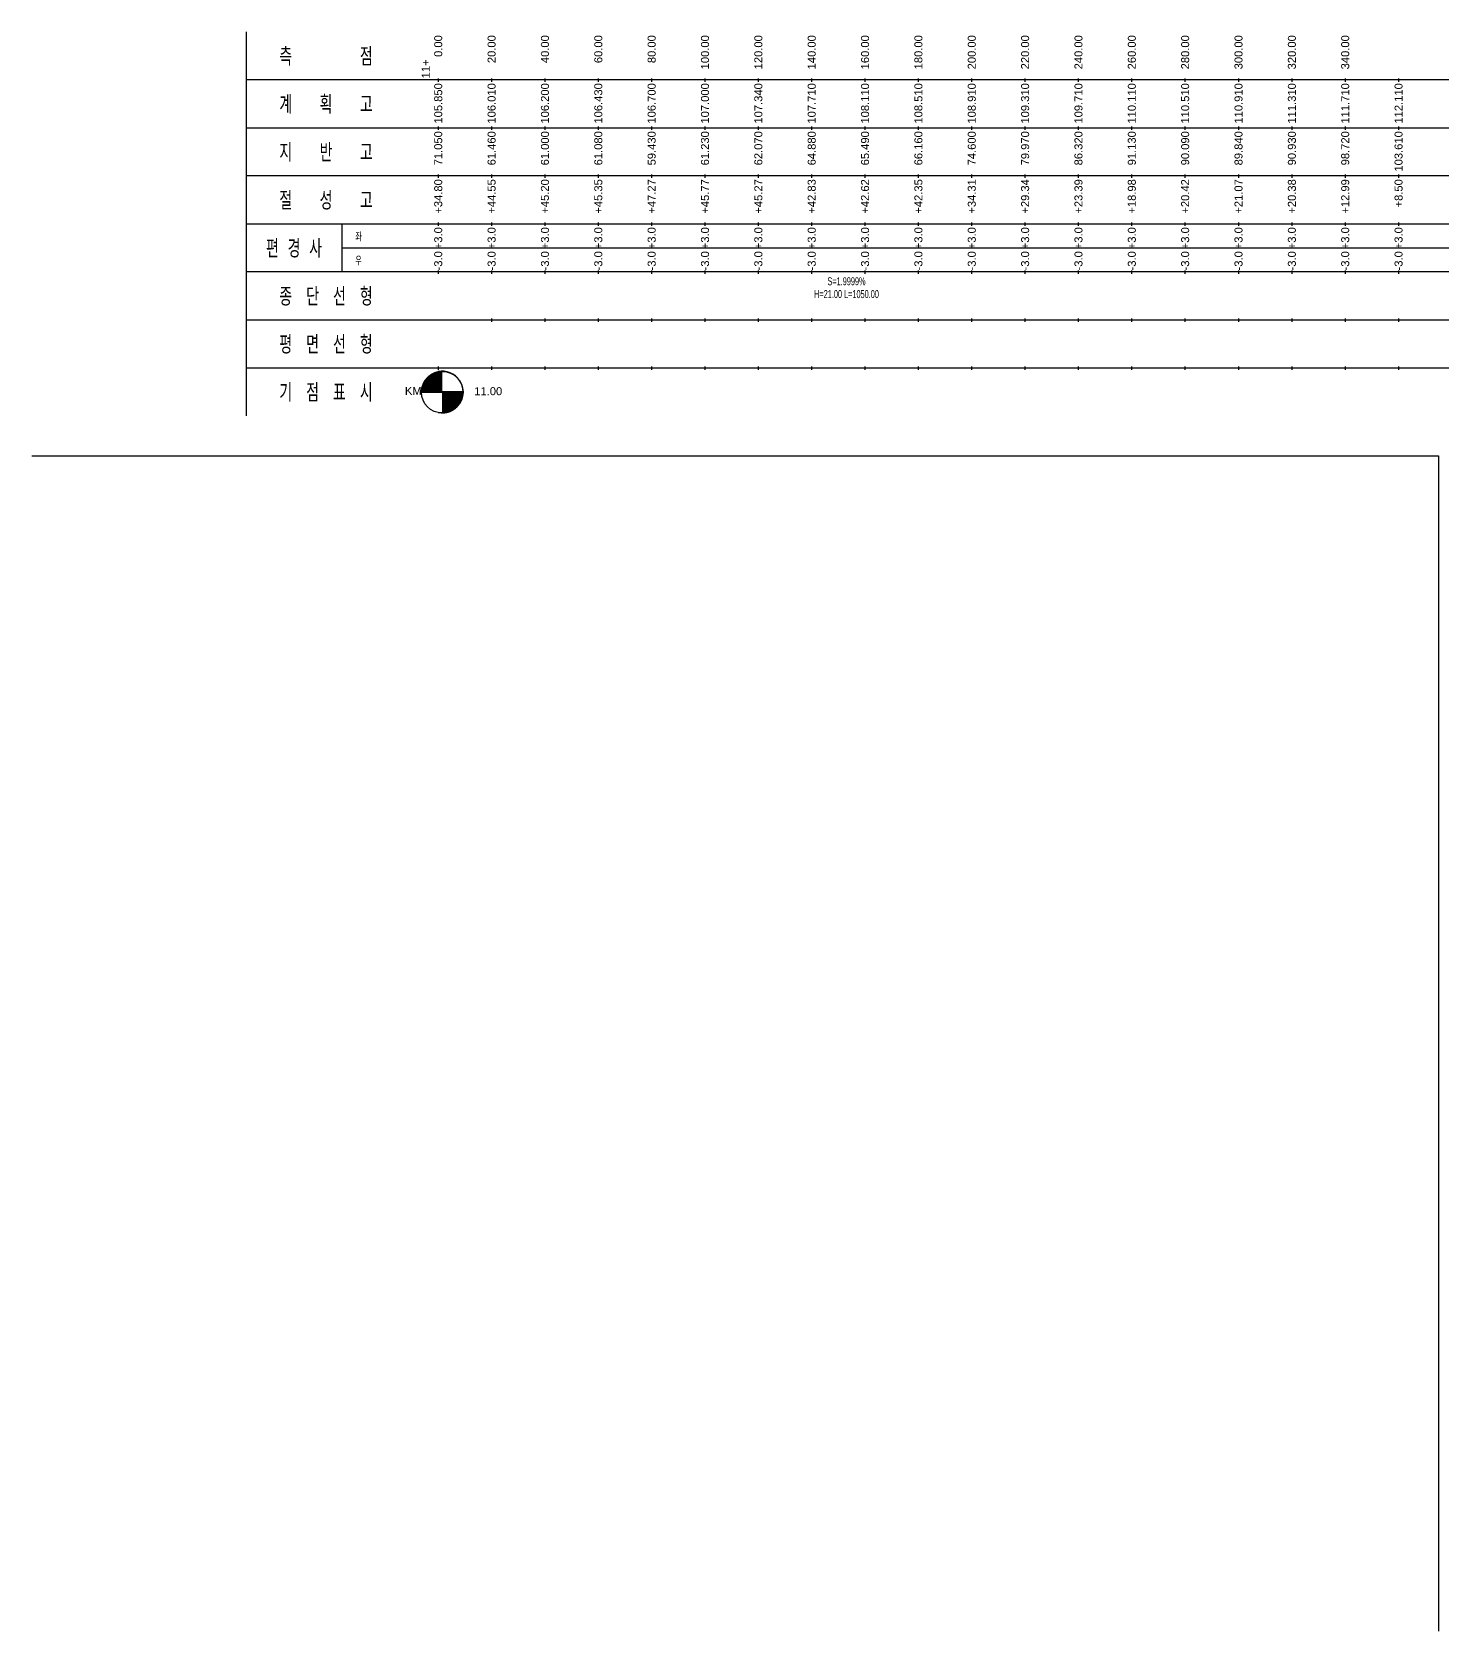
# Model space of a CAD drawing. Header units: millimetres. Extents: x -1499 to 6658, y -12483 to -6008.
# Drawn here: x 84 to 613, y -8208 to -7608 of the extents above; entities that cross this region are included whole.
import ezdxf
from ezdxf.enums import TextEntityAlignment as Align

# ---------------------------------------------------------------- set-up
doc = ezdxf.new("R2010")
doc.units = ezdxf.units.MM
for name, color, linetype in [('표내용문자', 3, 'Continuous'), ('표보조선', 1, 'Continuous'), ('표제목문자', 6, 'Continuous'), ('표주요선', 1, 'Continuous')]:
    doc.layers.add(name, color=color, linetype=linetype)
doc.styles.get("Standard").update_dxf_attribs({"font": 'arial.ttf'})

msp = doc.modelspace()

# ---------------------------------------------------------------- linework, layer by layer
msp.add_lwpolyline([(83.93, -7767.06), (611.16, -7767.06), (611.16, -8207.69)])
at = {"layer": '표내용문자', "color": 253}
for p, q in [((237.72, -7741.13), (230.18, -7741.13)), ((230.19, -7741.07), (237.72, -7741.07)), ((237.72, -7741.01), (230.21, -7741.01)), ((230.23, -7740.95), (237.72, -7740.95)), ((237.72, -7740.88), (230.25, -7740.88)), ((230.27, -7740.82), (237.72, -7740.82)), ((237.72, -7740.76), (230.29, -7740.76)), ((230.31, -7740.7), (237.72, -7740.7)), ((237.72, -7740.63), (230.33, -7740.63)), ((230.35, -7740.57), (237.72, -7740.57)), ((237.72, -7740.51), (230.37, -7740.51)), ((230.39, -7740.45), (237.72, -7740.45)), ((237.72, -7740.38), (230.42, -7740.38)), ((230.44, -7740.32), (237.72, -7740.32)), ((237.72, -7740.26), (230.47, -7740.26)), ((230.49, -7740.2), (237.72, -7740.2)), ((237.72, -7740.13), (230.52, -7740.13)), ((230.54, -7740.07), (237.72, -7740.07)), ((237.72, -7740.01), (230.57, -7740.01)), ((230.6, -7739.95), (237.72, -7739.95)), ((237.72, -7739.88), (230.63, -7739.88)), ((230.66, -7739.82), (237.72, -7739.82)), ((237.72, -7739.76), (230.69, -7739.76)), ((230.72, -7739.7), (237.72, -7739.7)), ((237.72, -7739.63), (230.75, -7739.63)), ((230.78, -7739.57), (237.72, -7739.57)), ((237.72, -7739.51), (230.81, -7739.51)), ((230.84, -7739.45), (237.72, -7739.45)), ((237.72, -7739.38), (230.88, -7739.38)), ((230.91, -7739.32), (237.72, -7739.32)), ((237.72, -7739.26), (230.95, -7739.26)), ((230.98, -7739.2), (237.72, -7739.2)), ((237.72, -7739.13), (231.02, -7739.13)), ((231.06, -7739.07), (237.72, -7739.07)), ((237.72, -7739.01), (231.1, -7739.01)), ((231.14, -7738.95), (237.72, -7738.95)), ((237.72, -7738.88), (231.18, -7738.88)), ((231.22, -7738.82), (237.72, -7738.82)), ((237.72, -7738.76), (231.26, -7738.76)), ((231.3, -7738.7), (237.72, -7738.7)), ((237.72, -7738.63), (231.35, -7738.63)), ((231.39, -7738.57), (237.72, -7738.57)), ((237.72, -7738.51), (231.44, -7738.51)), ((231.48, -7738.45), (237.72, -7738.45)), ((237.72, -7738.38), (231.53, -7738.38)), ((231.58, -7738.32), (237.72, -7738.32)), ((237.72, -7738.26), (231.63, -7738.26)), ((231.68, -7738.2), (237.72, -7738.2)), ((237.72, -7738.13), (231.73, -7738.13)), ((231.78, -7738.07), (237.72, -7738.07)), ((237.72, -7738.01), (231.84, -7738.01)), ((231.89, -7737.95), (237.72, -7737.95)), ((237.72, -7737.88), (231.95, -7737.88)), ((232.01, -7737.82), (237.72, -7737.82)), ((237.72, -7737.76), (232.06, -7737.76)), ((232.12, -7737.7), (237.72, -7737.7)), ((237.72, -7737.63), (232.19, -7737.63)), ((232.25, -7737.57), (237.72, -7737.57)), ((237.72, -7737.51), (232.31, -7737.51)), ((232.38, -7737.45), (237.72, -7737.45)), ((237.72, -7737.38), (232.45, -7737.38)), ((232.52, -7737.32), (237.72, -7737.32)), ((237.72, -7737.26), (232.59, -7737.26)), ((232.66, -7737.2), (237.72, -7737.2)), ((237.72, -7737.13), (232.73, -7737.13)), ((232.81, -7737.07), (237.72, -7737.07)), ((237.72, -7737.01), (232.89, -7737.01)), ((232.97, -7736.95), (237.72, -7736.95)), ((237.72, -7736.88), (233.05, -7736.88)), ((233.14, -7736.82), (237.72, -7736.82)), ((237.72, -7736.76), (233.22, -7736.76)), ((233.31, -7736.7), (237.72, -7736.7)), ((237.72, -7736.63), (233.41, -7736.63)), ((233.5, -7736.57), (237.72, -7736.57)), ((237.72, -7736.51), (233.6, -7736.51)), ((233.7, -7736.45), (237.72, -7736.45)), ((237.72, -7736.38), (233.81, -7736.38)), ((233.92, -7736.32), (237.72, -7736.32)), ((237.72, -7736.26), (234.03, -7736.26)), ((234.15, -7736.2), (237.72, -7736.2)), ((237.72, -7736.13), (234.28, -7736.13)), ((234.41, -7736.07), (237.72, -7736.07)), ((237.72, -7736.01), (234.54, -7736.01)), ((234.69, -7735.95), (237.72, -7735.95)), ((237.72, -7735.88), (234.84, -7735.88)), ((235, -7735.82), (237.72, -7735.82)), ((237.72, -7735.76), (235.18, -7735.76)), ((235.37, -7735.7), (237.72, -7735.7)), ((237.72, -7735.63), (235.57, -7735.63)), ((235.81, -7735.57), (237.72, -7735.57)), ((237.72, -7735.51), (236.07, -7735.51)), ((236.16, -7735.48), (237.72, -7735.48)), ((237.72, -7735.56), (236.16, -7735.56)), ((236.16, -7735.63), (237.72, -7735.63)), ((237.72, -7735.71), (236.16, -7735.71)), ((236.16, -7735.78), (237.72, -7735.78)), ((237.72, -7735.86), (236.16, -7735.86)), ((236.16, -7735.93), (237.72, -7735.93)), ((237.72, -7736.01), (236.16, -7736.01)), ((236.16, -7736.08), (237.72, -7736.08)), ((237.72, -7736.16), (236.16, -7736.16)), ((236.16, -7736.23), (237.72, -7736.23)), ((237.72, -7736.31), (236.16, -7736.31)), ((236.16, -7736.38), (237.72, -7736.38)), ((237.72, -7736.46), (236.16, -7736.46)), ((236.16, -7736.53), (237.72, -7736.53)), ((237.72, -7736.61), (236.16, -7736.61)), ((236.16, -7736.68), (237.72, -7736.68)), ((237.72, -7736.76), (236.16, -7736.76)), ((236.16, -7736.83), (237.72, -7736.83)), ((237.72, -7736.91), (236.16, -7736.91)), ((236.16, -7736.98), (237.72, -7736.98)), ((237.72, -7737.06), (236.16, -7737.06)), ((236.16, -7737.13), (237.72, -7737.13)), ((237.72, -7737.21), (236.16, -7737.21)), ((236.16, -7737.28), (237.72, -7737.28)), ((237.72, -7737.36), (236.16, -7737.36)), ((236.16, -7737.43), (237.72, -7737.43)), ((237.72, -7737.51), (236.16, -7737.51)), ((236.16, -7737.58), (237.72, -7737.58)), ((237.72, -7737.66), (236.16, -7737.66)), ((236.16, -7737.73), (237.72, -7737.73)), ((237.72, -7737.81), (236.16, -7737.81)), ((236.16, -7737.88), (237.72, -7737.88)), ((237.72, -7737.96), (236.16, -7737.96)), ((236.16, -7738.03), (237.72, -7738.03)), ((237.72, -7738.11), (236.16, -7738.11)), ((236.16, -7738.18), (237.72, -7738.18)), ((237.72, -7738.26), (236.16, -7738.26)), ((236.16, -7738.33), (237.72, -7738.33)), ((237.72, -7738.41), (236.16, -7738.41)), ((236.16, -7738.48), (237.72, -7738.48)), ((237.72, -7738.56), (236.16, -7738.56)), ((236.16, -7738.63), (237.72, -7738.63)), ((237.72, -7738.71), (236.16, -7738.71)), ((236.16, -7738.78), (237.72, -7738.78)), ((237.72, -7738.86), (236.16, -7738.86)), ((236.16, -7738.93), (237.72, -7738.93)), ((237.72, -7739.01), (236.16, -7739.01)), ((236.16, -7739.08), (237.72, -7739.08)), ((237.72, -7739.16), (236.16, -7739.16)), ((236.16, -7739.23), (237.72, -7739.23)), ((237.72, -7739.31), (236.16, -7739.31)), ((236.16, -7739.38), (237.72, -7739.38)), ((237.72, -7739.46), (236.16, -7739.46)), ((236.16, -7739.53), (237.72, -7739.53)), ((237.72, -7739.61), (236.16, -7739.61)), ((236.16, -7739.68), (237.72, -7739.68)), ((237.72, -7739.76), (236.16, -7739.76)), ((236.16, -7739.83), (237.72, -7739.83)), ((237.72, -7739.91), (236.16, -7739.91)), ((236.16, -7739.98), (237.72, -7739.98)), ((237.72, -7740.06), (236.16, -7740.06)), ((236.16, -7740.13), (237.72, -7740.13)), ((237.72, -7740.21), (236.16, -7740.21)), ((236.16, -7740.28), (237.72, -7740.28)), ((237.72, -7740.36), (236.16, -7740.36)), ((236.16, -7740.43), (237.72, -7740.43)), ((237.72, -7740.51), (236.16, -7740.51)), ((236.16, -7740.58), (237.72, -7740.58)), ((237.72, -7740.66), (236.16, -7740.66)), ((236.16, -7740.73), (237.72, -7740.73)), ((237.72, -7740.81), (236.16, -7740.81)), ((236.16, -7740.88), (237.72, -7740.88)), ((237.72, -7740.96), (236.16, -7740.96)), ((236.16, -7741.03), (237.72, -7741.03)), ((237.72, -7741.11), (236.16, -7741.11)), ((237.72, -7735.41), (236.19, -7735.41)), ((236.4, -7735.45), (237.72, -7735.45)), ((236.64, -7735.33), (237.72, -7735.33)), ((237.72, -7735.38), (236.84, -7735.38)), ((229.92, -7742.82), (237.72, -7742.82)), ((237.72, -7742.88), (229.92, -7742.88)), ((229.92, -7742.95), (237.72, -7742.95)), ((237.72, -7743.01), (229.92, -7743.01)), ((229.92, -7743.07), (237.72, -7743.07)), ((237.72, -7743.13), (229.92, -7743.13)), ((237.72, -7742.63), (229.93, -7742.63)), ((229.93, -7742.7), (237.72, -7742.7)), ((237.72, -7742.76), (229.93, -7742.76)), ((237.72, -7742.51), (229.94, -7742.51)), ((229.94, -7742.57), (237.72, -7742.57)), ((237.72, -7742.38), (229.95, -7742.38)), ((229.95, -7742.45), (237.72, -7742.45)), ((229.96, -7742.32), (237.72, -7742.32)), ((229.97, -7742.2), (237.72, -7742.2)), ((237.72, -7742.26), (229.97, -7742.26)), ((237.72, -7742.13), (229.98, -7742.13)), ((229.99, -7742.07), (237.72, -7742.07)), ((237.72, -7742.01), (230, -7742.01)), ((230.01, -7741.95), (237.72, -7741.95)), ((237.72, -7741.88), (230.02, -7741.88)), ((230.03, -7741.82), (237.72, -7741.82)), ((237.72, -7741.76), (230.04, -7741.76)), ((230.05, -7741.7), (237.72, -7741.7)), ((237.72, -7741.63), (230.06, -7741.63)), ((230.08, -7741.57), (237.72, -7741.57)), ((237.72, -7741.51), (230.09, -7741.51)), ((230.1, -7741.45), (237.72, -7741.45)), ((237.72, -7741.38), (230.12, -7741.38)), ((230.13, -7741.32), (237.72, -7741.32)), ((237.72, -7741.26), (230.15, -7741.26)), ((230.16, -7741.2), (237.72, -7741.2)), ((236.16, -7741.18), (237.72, -7741.18)), ((237.72, -7741.26), (236.16, -7741.26)), ((236.16, -7741.33), (237.72, -7741.33)), ((237.72, -7741.41), (236.16, -7741.41)), ((236.16, -7741.48), (237.72, -7741.48)), ((237.72, -7741.56), (236.16, -7741.56)), ((236.16, -7741.63), (237.72, -7741.63)), ((237.72, -7741.71), (236.16, -7741.71)), ((236.16, -7741.78), (237.72, -7741.78)), ((237.72, -7741.86), (236.16, -7741.86)), ((236.16, -7741.93), (237.72, -7741.93)), ((237.72, -7742.01), (236.16, -7742.01)), ((236.16, -7742.08), (237.72, -7742.08)), ((237.72, -7742.16), (236.16, -7742.16)), ((236.16, -7742.23), (237.72, -7742.23)), ((237.72, -7742.31), (236.16, -7742.31)), ((236.16, -7742.38), (237.72, -7742.38)), ((237.72, -7742.46), (236.16, -7742.46)), ((236.16, -7742.53), (237.72, -7742.53)), ((237.72, -7742.61), (236.16, -7742.61)), ((236.16, -7742.68), (237.72, -7742.68)), ((237.72, -7742.76), (236.16, -7742.76)), ((236.16, -7742.83), (237.72, -7742.83)), ((237.72, -7742.91), (236.16, -7742.91)), ((236.16, -7742.98), (237.72, -7742.98)), ((237.72, -7743.06), (236.16, -7743.06)), ((245.52, -7743.06), (237.72, -7743.06)), ((237.72, -7743.13), (245.52, -7743.13)), ((245.52, -7743.18), (237.72, -7743.18)), ((245.52, -7743.21), (237.72, -7743.21)), ((237.72, -7743.25), (245.52, -7743.25)), ((237.72, -7743.28), (245.51, -7743.28)), ((245.52, -7743.31), (237.72, -7743.31)), ((245.51, -7743.36), (237.72, -7743.36)), ((237.72, -7743.37), (245.51, -7743.37)), ((237.72, -7743.43), (245.51, -7743.43)), ((245.51, -7743.43), (237.72, -7743.43)), ((237.72, -7743.5), (245.51, -7743.5)), ((245.5, -7743.51), (237.72, -7743.51)), ((245.51, -7743.56), (237.72, -7743.56)), ((237.72, -7743.58), (245.5, -7743.58)), ((237.72, -7743.62), (245.5, -7743.62)), ((245.49, -7743.66), (237.72, -7743.66)), ((245.5, -7743.68), (237.72, -7743.68)), ((237.72, -7743.73), (245.49, -7743.73)), ((237.72, -7743.75), (245.49, -7743.75)), ((245.48, -7743.81), (237.72, -7743.81)), ((245.49, -7743.81), (237.72, -7743.81)), ((237.72, -7743.87), (245.48, -7743.87)), ((237.72, -7743.88), (245.47, -7743.88)), ((245.48, -7743.93), (237.72, -7743.93)), ((245.47, -7743.96), (237.72, -7743.96)), ((237.72, -7744), (245.47, -7744)), ((237.72, -7744.03), (245.46, -7744.03)), ((245.46, -7744.06), (237.72, -7744.06)), ((245.45, -7744.11), (237.72, -7744.11)), ((237.72, -7744.12), (245.45, -7744.12)), ((237.72, -7744.18), (245.44, -7744.18)), ((245.45, -7744.18), (237.72, -7744.18)), ((237.72, -7744.25), (245.44, -7744.25)), ((245.42, -7744.26), (237.72, -7744.26)), ((245.43, -7744.31), (237.72, -7744.31)), ((237.72, -7744.33), (245.41, -7744.33)), ((237.72, -7744.37), (245.42, -7744.37)), ((245.4, -7744.41), (237.72, -7744.41)), ((245.41, -7744.43), (237.72, -7744.43)), ((237.72, -7744.48), (245.39, -7744.48)), ((237.72, -7744.5), (245.4, -7744.5)), ((245.37, -7744.56), (237.72, -7744.56)), ((245.39, -7744.56), (237.72, -7744.56)), ((237.72, -7744.62), (245.37, -7744.62)), ((237.72, -7744.63), (245.36, -7744.63)), ((245.36, -7744.68), (237.72, -7744.68)), ((245.34, -7744.71), (237.72, -7744.71)), ((237.72, -7744.75), (245.35, -7744.75)), ((237.72, -7744.78), (245.32, -7744.78)), ((245.34, -7744.81), (237.72, -7744.81)), ((245.31, -7744.86), (237.72, -7744.86)), ((237.72, -7744.87), (245.32, -7744.87)), ((237.72, -7744.93), (245.29, -7744.93)), ((245.31, -7744.93), (237.72, -7744.93)), ((237.72, -7745), (245.29, -7745)), ((245.27, -7745.01), (237.72, -7745.01)), ((245.28, -7745.06), (237.72, -7745.06)), ((237.72, -7745.08), (245.25, -7745.08)), ((237.72, -7745.12), (245.26, -7745.12)), ((245.23, -7745.16), (237.72, -7745.16)), ((245.24, -7745.18), (237.72, -7745.18)), ((237.72, -7745.23), (245.21, -7745.23)), ((237.72, -7745.25), (245.23, -7745.25)), ((245.19, -7745.31), (237.72, -7745.31)), ((245.21, -7745.31), (237.72, -7745.31)), ((237.72, -7745.37), (245.19, -7745.37)), ((237.72, -7745.38), (245.16, -7745.38)), ((245.17, -7745.43), (237.72, -7745.43)), ((245.14, -7745.46), (237.72, -7745.46)), ((237.72, -7745.5), (245.15, -7745.5)), ((237.72, -7745.53), (245.11, -7745.53)), ((245.13, -7745.56), (237.72, -7745.56)), ((245.09, -7745.61), (237.72, -7745.61)), ((237.72, -7745.62), (245.11, -7745.62)), ((237.72, -7745.68), (245.06, -7745.68)), ((245.09, -7745.68), (237.72, -7745.68)), ((237.72, -7745.75), (245.07, -7745.75)), ((245.03, -7745.76), (237.72, -7745.76)), ((245.04, -7745.81), (237.72, -7745.81)), ((237.72, -7745.83), (245.01, -7745.83)), ((237.72, -7745.87), (245.02, -7745.87)), ((244.98, -7745.91), (237.72, -7745.91)), ((245, -7745.93), (237.72, -7745.93)), ((237.72, -7745.98), (244.95, -7745.98)), ((237.72, -7746), (244.97, -7746)), ((244.92, -7746.06), (237.72, -7746.06)), ((244.95, -7746.06), (237.72, -7746.06)), ((237.72, -7746.12), (244.92, -7746.12)), ((237.72, -7746.13), (244.89, -7746.13)), ((244.9, -7746.18), (237.72, -7746.18)), ((244.85, -7746.21), (237.72, -7746.21)), ((237.72, -7746.25), (244.87, -7746.25)), ((237.72, -7746.28), (244.82, -7746.28)), ((244.84, -7746.31), (237.72, -7746.31)), ((244.78, -7746.36), (237.72, -7746.36)), ((237.72, -7746.37), (244.81, -7746.37)), ((237.72, -7746.43), (244.75, -7746.43)), ((244.78, -7746.43), (237.72, -7746.43)), ((237.72, -7746.5), (244.76, -7746.5)), ((244.71, -7746.51), (237.72, -7746.51)), ((244.73, -7746.56), (237.72, -7746.56)), ((237.72, -7746.58), (244.68, -7746.58)), ((237.72, -7746.62), (244.69, -7746.62)), ((244.64, -7746.66), (237.72, -7746.66)), ((244.66, -7746.68), (237.72, -7746.68)), ((237.72, -7746.73), (244.6, -7746.73)), ((237.72, -7746.75), (244.63, -7746.75)), ((244.56, -7746.81), (237.72, -7746.81)), ((244.6, -7746.81), (237.72, -7746.81)), ((237.72, -7746.87), (244.56, -7746.87)), ((237.72, -7746.88), (244.51, -7746.88)), ((244.53, -7746.93), (237.72, -7746.93)), ((244.47, -7746.96), (237.72, -7746.96)), ((237.72, -7747), (244.49, -7747)), ((237.72, -7747.03), (244.43, -7747.03)), ((244.46, -7747.06), (237.72, -7747.06)), ((244.38, -7747.11), (237.72, -7747.11)), ((237.72, -7747.12), (244.42, -7747.12)), ((237.72, -7747.18), (244.34, -7747.18)), ((244.38, -7747.18), (237.72, -7747.18)), ((237.72, -7747.25), (244.34, -7747.25)), ((244.29, -7747.26), (237.72, -7747.26)), ((244.31, -7747.31), (237.72, -7747.31)), ((237.72, -7747.33), (244.24, -7747.33)), ((237.72, -7747.37), (244.27, -7747.37)), ((244.19, -7747.41), (237.72, -7747.41)), ((244.22, -7747.43), (237.72, -7747.43)), ((237.72, -7747.48), (244.14, -7747.48)), ((237.72, -7747.5), (244.18, -7747.5)), ((244.09, -7747.56), (237.72, -7747.56)), ((244.14, -7747.56), (237.72, -7747.56)), ((237.72, -7747.62), (244.1, -7747.62)), ((237.72, -7747.63), (244.03, -7747.63)), ((244.05, -7747.68), (237.72, -7747.68)), ((243.98, -7747.71), (237.72, -7747.71)), ((237.72, -7747.75), (244.01, -7747.75)), ((237.72, -7747.78), (243.92, -7747.78)), ((243.96, -7747.81), (237.72, -7747.81)), ((243.87, -7747.86), (237.72, -7747.86)), ((237.72, -7747.87), (243.91, -7747.87)), ((237.72, -7747.93), (243.81, -7747.93)), ((243.87, -7747.93), (237.72, -7747.93)), ((237.72, -7748), (243.82, -7748)), ((243.75, -7748.01), (237.72, -7748.01)), ((243.77, -7748.06), (237.72, -7748.06)), ((237.72, -7748.08), (243.68, -7748.08)), ((237.72, -7748.12), (243.71, -7748.12)), ((243.62, -7748.16), (237.72, -7748.16)), ((243.66, -7748.18), (237.72, -7748.18)), ((237.72, -7748.23), (243.55, -7748.23)), ((237.72, -7748.25), (243.61, -7748.25)), ((243.49, -7748.31), (237.72, -7748.31)), ((243.55, -7748.31), (237.72, -7748.31)), ((237.72, -7748.37), (243.5, -7748.37)), ((237.72, -7748.38), (243.42, -7748.38)), ((243.44, -7748.43), (237.72, -7748.43)), ((243.35, -7748.46), (237.72, -7748.46)), ((237.72, -7748.5), (243.38, -7748.5)), ((237.72, -7748.53), (243.27, -7748.53)), ((243.32, -7748.56), (237.72, -7748.56)), ((243.2, -7748.61), (237.72, -7748.61)), ((237.72, -7748.62), (243.26, -7748.62)), ((237.72, -7748.68), (243.12, -7748.68)), ((243.2, -7748.68), (237.72, -7748.68)), ((237.72, -7748.75), (243.13, -7748.75)), ((243.04, -7748.76), (237.72, -7748.76)), ((243.07, -7748.81), (237.72, -7748.81)), ((237.72, -7748.83), (242.96, -7748.83)), ((237.72, -7748.87), (243, -7748.87)), ((242.88, -7748.91), (237.72, -7748.91)), ((242.93, -7748.93), (237.72, -7748.93)), ((237.72, -7748.98), (242.79, -7748.98)), ((237.72, -7749), (242.86, -7749)), ((242.7, -7749.06), (237.72, -7749.06)), ((242.79, -7749.06), (237.72, -7749.06)), ((237.72, -7749.12), (242.72, -7749.12)), ((237.72, -7749.13), (242.61, -7749.13)), ((242.64, -7749.18), (237.72, -7749.18)), ((242.51, -7749.21), (237.72, -7749.21)), ((237.72, -7749.25), (242.56, -7749.25)), ((237.72, -7749.28), (242.42, -7749.28)), ((242.48, -7749.31), (237.72, -7749.31)), ((242.32, -7749.36), (237.72, -7749.36)), ((237.72, -7749.37), (242.4, -7749.37)), ((237.72, -7749.43), (242.21, -7749.43)), ((242.32, -7749.43), (237.72, -7749.43)), ((237.72, -7749.5), (242.23, -7749.5)), ((242.1, -7749.51), (237.72, -7749.51)), ((242.14, -7749.56), (237.72, -7749.56)), ((237.72, -7749.58), (241.99, -7749.58)), ((237.72, -7749.62), (242.05, -7749.62)), ((241.87, -7749.66), (237.72, -7749.66)), ((241.95, -7749.68), (237.72, -7749.68)), ((237.72, -7749.73), (241.75, -7749.73)), ((237.72, -7749.75), (241.85, -7749.75)), ((241.63, -7749.81), (237.72, -7749.81)), ((241.75, -7749.81), (237.72, -7749.81)), ((237.72, -7749.87), (241.65, -7749.87)), ((237.72, -7749.88), (241.49, -7749.88)), ((241.54, -7749.93), (237.72, -7749.93)), ((241.35, -7749.96), (237.72, -7749.96)), ((237.72, -7750), (241.42, -7750)), ((237.72, -7750.03), (241.21, -7750.03)), ((241.31, -7750.06), (237.72, -7750.06)), ((241.05, -7750.11), (237.72, -7750.11)), ((237.72, -7750.12), (241.18, -7750.12)), ((237.72, -7750.18), (240.89, -7750.18)), ((241.05, -7750.18), (237.72, -7750.18)), ((237.72, -7750.25), (240.92, -7750.25)), ((240.72, -7750.26), (237.72, -7750.26)), ((240.78, -7750.31), (237.72, -7750.31)), ((237.72, -7750.33), (240.53, -7750.33)), ((237.72, -7750.37), (240.63, -7750.37)), ((240.33, -7750.41), (237.72, -7750.41)), ((240.46, -7750.43), (237.72, -7750.43)), ((237.72, -7750.48), (240.11, -7750.48)), ((237.72, -7750.5), (240.29, -7750.5)), ((239.86, -7750.56), (237.72, -7750.56)), ((240.11, -7750.56), (237.72, -7750.56)), ((237.72, -7750.62), (239.9, -7750.62)), ((237.72, -7750.63), (239.58, -7750.63)), ((239.68, -7750.68), (237.72, -7750.68)), ((239.24, -7750.71), (237.72, -7750.71)), ((237.72, -7750.75), (239.42, -7750.75)), ((237.72, -7750.78), (238.8, -7750.78)), ((239.11, -7750.81), (237.72, -7750.81)), ((237.72, -7750.87), (238.7, -7750.87))]:
    msp.add_line(p, q, dxfattribs=at)
msp.add_circle((237.72, -7743.13), 7.8, dxfattribs=at)
msp.add_arc((237.72, -7743.06), 7.8, 258.46304, 101.53696, dxfattribs=at)
at = {"layer": '표보조선', "color": 253}
for p, q in [((236.16, -7625.56), (236.16, -7626.76)), ((256.16, -7625.56), (256.16, -7626.76)), ((276.16, -7625.56), (276.16, -7626.76)), ((296.16, -7625.56), (296.16, -7626.76)), ((316.16, -7625.56), (316.16, -7626.76)), ((336.16, -7625.56), (336.16, -7626.76)), ((356.16, -7625.56), (356.16, -7626.76)), ((376.16, -7625.56), (376.16, -7626.76)), ((396.16, -7625.56), (396.16, -7626.76)), ((416.16, -7625.56), (416.16, -7626.76)), ((436.16, -7625.56), (436.16, -7626.76)), ((456.16, -7625.56), (456.16, -7626.76)), ((476.16, -7625.56), (476.16, -7626.76)), ((496.16, -7625.56), (496.16, -7626.76)), ((516.16, -7625.56), (516.16, -7626.76)), ((536.16, -7625.56), (536.16, -7626.76)), ((556.16, -7625.56), (556.16, -7626.76)), ((576.16, -7625.56), (576.16, -7626.76)), ((596.16, -7625.56), (596.16, -7626.76)), ((236.16, -7643.56), (236.16, -7644.76)), ((256.16, -7643.56), (256.16, -7644.76)), ((276.16, -7643.56), (276.16, -7644.76)), ((296.16, -7643.56), (296.16, -7644.76)), ((316.16, -7643.56), (316.16, -7644.76)), ((336.16, -7643.56), (336.16, -7644.76)), ((356.16, -7643.56), (356.16, -7644.76)), ((376.16, -7643.56), (376.16, -7644.76)), ((396.16, -7643.56), (396.16, -7644.76)), ((416.16, -7643.56), (416.16, -7644.76)), ((436.16, -7643.56), (436.16, -7644.76)), ((456.16, -7643.56), (456.16, -7644.76)), ((476.16, -7643.56), (476.16, -7644.76)), ((496.16, -7643.56), (496.16, -7644.76)), ((516.16, -7643.56), (516.16, -7644.76)), ((536.16, -7643.56), (536.16, -7644.76)), ((556.16, -7643.56), (556.16, -7644.76)), ((576.16, -7643.56), (576.16, -7644.76)), ((596.16, -7643.56), (596.16, -7644.76)), ((236.16, -7661.56), (236.16, -7662.76)), ((256.16, -7661.56), (256.16, -7662.76)), ((276.16, -7661.56), (276.16, -7662.76)), ((296.16, -7661.56), (296.16, -7662.76)), ((316.16, -7661.56), (316.16, -7662.76)), ((336.16, -7661.56), (336.16, -7662.76)), ((356.16, -7661.56), (356.16, -7662.76)), ((376.16, -7661.56), (376.16, -7662.76)), ((396.16, -7661.56), (396.16, -7662.76)), ((416.16, -7661.56), (416.16, -7662.76)), ((436.16, -7661.56), (436.16, -7662.76)), ((456.16, -7661.56), (456.16, -7662.76)), ((476.16, -7661.56), (476.16, -7662.76)), ((496.16, -7661.56), (496.16, -7662.76)), ((516.16, -7661.56), (516.16, -7662.76)), ((536.16, -7661.56), (536.16, -7662.76)), ((556.16, -7661.56), (556.16, -7662.76)), ((576.16, -7661.56), (576.16, -7662.76)), ((596.16, -7661.56), (596.16, -7662.76)), ((236.16, -7679.56), (236.16, -7680.76)), ((256.16, -7679.56), (256.16, -7680.76)), ((276.16, -7679.56), (276.16, -7680.76)), ((296.16, -7679.56), (296.16, -7680.76)), ((316.16, -7679.56), (316.16, -7680.76)), ((336.16, -7679.56), (336.16, -7680.76)), ((356.16, -7679.56), (356.16, -7680.76)), ((376.16, -7679.56), (376.16, -7680.76)), ((396.16, -7679.56), (396.16, -7680.76)), ((416.16, -7679.56), (416.16, -7680.76)), ((436.16, -7679.56), (436.16, -7680.76)), ((456.16, -7679.56), (456.16, -7680.76)), ((476.16, -7679.56), (476.16, -7680.76)), ((496.16, -7679.56), (496.16, -7680.76)), ((516.16, -7679.56), (516.16, -7680.76)), ((536.16, -7679.56), (536.16, -7680.76)), ((556.16, -7679.56), (556.16, -7680.76)), ((576.16, -7679.56), (576.16, -7680.76)), ((596.16, -7679.56), (596.16, -7680.76)), ((236.16, -7697.56), (236.16, -7698.76)), ((256.16, -7697.56), (256.16, -7698.76)), ((276.16, -7697.56), (276.16, -7698.76)), ((296.16, -7697.56), (296.16, -7698.76)), ((316.16, -7697.56), (316.16, -7698.76)), ((336.16, -7697.56), (336.16, -7698.76)), ((356.16, -7697.56), (356.16, -7698.76)), ((376.16, -7697.56), (376.16, -7698.76)), ((396.16, -7697.56), (396.16, -7698.76)), ((416.16, -7697.56), (416.16, -7698.76)), ((436.16, -7697.56), (436.16, -7698.76)), ((456.16, -7697.56), (456.16, -7698.76)), ((476.16, -7697.56), (476.16, -7698.76)), ((496.16, -7697.56), (496.16, -7698.76)), ((516.16, -7697.56), (516.16, -7698.76)), ((536.16, -7697.56), (536.16, -7698.76)), ((556.16, -7697.56), (556.16, -7698.76)), ((576.16, -7697.56), (576.16, -7698.76)), ((596.16, -7697.56), (596.16, -7698.76)), ((256.16, -7715.56), (256.16, -7716.76)), ((276.16, -7715.56), (276.16, -7716.76)), ((296.16, -7715.56), (296.16, -7716.76)), ((316.16, -7715.56), (316.16, -7716.76)), ((336.16, -7715.56), (336.16, -7716.76)), ((356.16, -7715.56), (356.16, -7716.76)), ((376.16, -7715.56), (376.16, -7716.76)), ((396.16, -7715.56), (396.16, -7716.76)), ((416.16, -7715.56), (416.16, -7716.76)), ((436.16, -7715.56), (436.16, -7716.76)), ((456.16, -7715.56), (456.16, -7716.76)), ((476.16, -7715.56), (476.16, -7716.76)), ((496.16, -7715.56), (496.16, -7716.76)), ((516.16, -7715.56), (516.16, -7716.76)), ((536.16, -7715.56), (536.16, -7716.76)), ((556.16, -7715.56), (556.16, -7716.76)), ((576.16, -7715.56), (576.16, -7716.76)), ((596.16, -7715.56), (596.16, -7716.76)), ((236.16, -7733.56), (236.16, -7734.76)), ((256.16, -7733.56), (256.16, -7734.76)), ((276.16, -7733.56), (276.16, -7734.76)), ((296.16, -7733.56), (296.16, -7734.76)), ((316.16, -7733.56), (316.16, -7734.76)), ((336.16, -7733.56), (336.16, -7734.76)), ((356.16, -7733.56), (356.16, -7734.76)), ((376.16, -7733.56), (376.16, -7734.76)), ((396.16, -7733.56), (396.16, -7734.76)), ((416.16, -7733.56), (416.16, -7734.76)), ((436.16, -7733.56), (436.16, -7734.76)), ((456.16, -7733.56), (456.16, -7734.76)), ((476.16, -7733.56), (476.16, -7734.76)), ((496.16, -7733.56), (496.16, -7734.76)), ((516.16, -7733.56), (516.16, -7734.76)), ((536.16, -7733.56), (536.16, -7734.76)), ((556.16, -7733.56), (556.16, -7734.76)), ((576.16, -7733.56), (576.16, -7734.76)), ((596.16, -7733.56), (596.16, -7734.76))]:
    msp.add_line(p, q, dxfattribs=at)
at = {"layer": '표주요선'}
for p, q in [((164.16, -7608.06), (164.16, -7752.06)), ((696.16, -7626.06), (164.16, -7626.06)), ((164.16, -7644.06), (696.16, -7644.06)), ((696.16, -7662.06), (164.16, -7662.06)), ((164.16, -7680.06), (696.16, -7680.06)), ((200.16, -7698.06), (200.16, -7680.06)), ((200.16, -7689.06), (696.16, -7689.06)), ((696.16, -7698.06), (164.16, -7698.06)), ((164.16, -7716.06), (696.16, -7716.06)), ((164.16, -7734.06), (696.16, -7734.06))]:
    msp.add_line(p, q, dxfattribs=at)

# ---------------------------------------------------------------- texts
at = {"layer": '표내용문자', "color": 253}
for s, p in [('0.00', (237.72, -7609.26)), ('20.00', (257.72, -7609.26)), ('40.00', (277.72, -7609.26)), ('60.00', (297.72, -7609.26)), ('80.00', (317.72, -7609.26)), ('100.00', (337.72, -7609.26)), ('120.00', (357.72, -7609.26)), ('140.00', (377.72, -7609.26)), ('160.00', (397.72, -7609.26)), ('180.00', (417.72, -7609.26)), ('200.00', (437.72, -7609.26)), ('220.00', (457.72, -7609.26)), ('240.00', (477.72, -7609.26)), ('260.00', (497.72, -7609.26)), ('280.00', (517.72, -7609.26)), ('300.00', (537.72, -7609.26)), ('320.00', (557.72, -7609.26)), ('340.00', (577.72, -7609.26)), ('105.850', (237.72, -7627.26)), ('106.010', (257.72, -7627.26)), ('106.200', (277.72, -7627.26)), ('106.430', (297.72, -7627.26)), ('106.700', (317.72, -7627.26)), ('107.000', (337.72, -7627.26)), ('107.340', (357.72, -7627.26)), ('107.710', (377.72, -7627.26)), ('108.110', (397.72, -7627.26)), ('108.510', (417.72, -7627.26)), ('108.910', (437.72, -7627.26)), ('109.310', (457.72, -7627.26)), ('109.710', (477.72, -7627.26)), ('110.110', (497.72, -7627.26)), ('110.510', (517.72, -7627.26)), ('110.910', (537.72, -7627.26)), ('111.310', (557.72, -7627.26)), ('111.710', (577.72, -7627.26)), ('112.110', (597.72, -7627.26)), ('71.050', (237.72, -7645.26)), ('61.460', (257.72, -7645.26)), ('61.000', (277.72, -7645.26)), ('61.080', (297.72, -7645.26)), ('59.430', (317.72, -7645.26)), ('61.230', (337.72, -7645.26)), ('62.070', (357.72, -7645.26)), ('64.880', (377.72, -7645.26)), ('65.490', (397.72, -7645.26)), ('66.160', (417.72, -7645.26)), ('74.600', (437.72, -7645.26)), ('79.970', (457.72, -7645.26)), ('86.320', (477.72, -7645.26)), ('91.130', (497.72, -7645.26)), ('90.090', (517.72, -7645.26)), ('89.840', (537.72, -7645.26)), ('90.930', (557.72, -7645.26)), ('98.720', (577.72, -7645.26)), ('103.610', (597.72, -7645.26)), ('+34.80', (237.72, -7663.26)), ('+44.55', (257.72, -7663.26)), ('+45.20', (277.72, -7663.26)), ('+45.35', (297.72, -7663.26)), ('+47.27', (317.72, -7663.26)), ('+45.77', (337.72, -7663.26)), ('+45.27', (357.72, -7663.26)), ('+42.83', (377.72, -7663.26)), ('+42.62', (397.72, -7663.26)), ('+42.35', (417.72, -7663.26)), ('+34.31', (437.72, -7663.26)), ('+29.34', (457.72, -7663.26)), ('+23.39', (477.72, -7663.26)), ('+18.98', (497.72, -7663.26)), ('+20.42', (517.72, -7663.26)), ('+21.07', (537.72, -7663.26)), ('+20.38', (557.72, -7663.26)), ('+12.99', (577.72, -7663.26)), ('+8.50', (597.72, -7663.26)), ('+3.0', (237.72, -7681.26)), ('+3.0', (257.72, -7681.26)), ('+3.0', (277.72, -7681.26)), ('+3.0', (297.72, -7681.26)), ('+3.0', (317.72, -7681.26)), ('+3.0', (337.72, -7681.26)), ('+3.0', (357.72, -7681.26)), ('+3.0', (377.72, -7681.26)), ('+3.0', (397.72, -7681.26)), ('+3.0', (417.72, -7681.26)), ('+3.0', (437.72, -7681.26)), ('+3.0', (457.72, -7681.26)), ('+3.0', (477.72, -7681.26)), ('+3.0', (497.72, -7681.26)), ('+3.0', (517.72, -7681.26)), ('+3.0', (537.72, -7681.26)), ('+3.0', (557.72, -7681.26)), ('+3.0', (577.72, -7681.26)), ('+3.0', (597.72, -7681.26)), ('-3.0', (237.72, -7690.26)), ('-3.0', (257.72, -7690.26)), ('-3.0', (277.72, -7690.26)), ('-3.0', (297.72, -7690.26)), ('-3.0', (317.72, -7690.26)), ('-3.0', (337.72, -7690.26)), ('-3.0', (357.72, -7690.26)), ('-3.0', (377.72, -7690.26)), ('-3.0', (397.72, -7690.26)), ('-3.0', (417.72, -7690.26)), ('-3.0', (437.72, -7690.26)), ('-3.0', (457.72, -7690.26)), ('-3.0', (477.72, -7690.26)), ('-3.0', (497.72, -7690.26)), ('-3.0', (517.72, -7690.26)), ('-3.0', (537.72, -7690.26)), ('-3.0', (557.72, -7690.26)), ('-3.0', (577.72, -7690.26)), ('-3.0', (597.72, -7690.26))]:
    msp.add_text(s, height=3, rotation=90, dxfattribs=at).set_placement(p, align=Align.RIGHT)
msp.add_text('11+', height=3, rotation=90, dxfattribs=at).set_placement((233.04, -7625.46))
at = {"layer": '표내용문자', "color": 253, "width": 0.6}
for s, p in [('H=21.00 L=1050.00', (389.27, -7707.84)), ('S=1.9999%', (389.27, -7703.04))]:
    msp.add_text(s, height=3, dxfattribs=at).set_placement(p, align=Align.CENTER)
at = {"layer": '표내용문자', "color": 253}
for s, p in [('KM', (223.72, -7744.13)), ('11.00', (249.72, -7744.26))]:
    msp.add_text(s, height=3, dxfattribs=at).set_placement(p)
at = {"layer": '표제목문자', "width": 0.572656}
for s, height, p, p2 in [('측', 6, (176.66, -7620.06), (181.46, -7620.06)), ('측', 6, (176.66, -7620.06), (181.46, -7620.06)), ('점', 6, (206.86, -7620.06), (211.66, -7620.06)), ('점', 6, (206.86, -7620.06), (211.66, -7620.06)), ('계', 6, (176.66, -7638.06), (181.46, -7638.06)), ('계', 6, (176.66, -7638.06), (181.46, -7638.06)), ('획', 6, (191.76, -7638.06), (196.56, -7638.06)), ('획', 6, (191.76, -7638.06), (196.56, -7638.06)), ('고', 6, (206.86, -7638.06), (211.66, -7638.06)), ('고', 6, (206.86, -7638.06), (211.66, -7638.06)), ('지', 6, (176.66, -7656.06), (181.46, -7656.06)), ('지', 6, (176.66, -7656.06), (181.46, -7656.06)), ('반', 6, (191.76, -7656.06), (196.56, -7656.06)), ('반', 6, (191.76, -7656.06), (196.56, -7656.06)), ('고', 6, (206.86, -7656.06), (211.66, -7656.06)), ('고', 6, (206.86, -7656.06), (211.66, -7656.06)), ('절', 6, (176.66, -7674.06), (181.46, -7674.06)), ('절', 6, (176.66, -7674.06), (181.46, -7674.06)), ('성', 6, (191.76, -7674.06), (196.56, -7674.06)), ('성', 6, (191.76, -7674.06), (196.56, -7674.06)), ('고', 6, (206.86, -7674.06), (211.66, -7674.06)), ('고', 6, (206.86, -7674.06), (211.66, -7674.06)), ('편', 6, (171.66, -7692.06), (176.46, -7692.06)), ('편', 6, (171.66, -7692.06), (176.46, -7692.06)), ('경', 6, (179.76, -7692.06), (184.56, -7692.06)), ('경', 6, (179.76, -7692.06), (184.56, -7692.06)), ('사', 6, (187.86, -7692.06), (192.66, -7692.06)), ('사', 6, (187.86, -7692.06), (192.66, -7692.06)), ('좌', 3, (205.16, -7686.25), (207.56, -7686.25)), ('우', 3, (205.16, -7695.24), (207.56, -7695.24)), ('우', 3, (205.16, -7695.24), (207.56, -7695.24)), ('종', 6, (176.66, -7710.06), (181.46, -7710.06)), ('종', 6, (176.66, -7710.06), (181.46, -7710.06)), ('단', 6, (186.72, -7710.06), (191.52, -7710.06)), ('단', 6, (186.72, -7710.06), (191.52, -7710.06)), ('선', 6, (196.79, -7710.06), (201.59, -7710.06)), ('선', 6, (196.79, -7710.06), (201.59, -7710.06)), ('형', 6, (206.86, -7710.06), (211.66, -7710.06)), ('형', 6, (206.86, -7710.06), (211.66, -7710.06)), ('평', 6, (176.66, -7728.06), (181.46, -7728.06)), ('평', 6, (176.66, -7728.06), (181.46, -7728.06)), ('면', 6, (186.72, -7728.06), (191.52, -7728.06)), ('면', 6, (186.72, -7728.06), (191.52, -7728.06)), ('선', 6, (196.79, -7728.06), (201.59, -7728.06)), ('선', 6, (196.79, -7728.06), (201.59, -7728.06)), ('형', 6, (206.86, -7728.06), (211.66, -7728.06)), ('형', 6, (206.86, -7728.06), (211.66, -7728.06)), ('기', 6, (176.66, -7746.06), (181.46, -7746.06)), ('기', 6, (176.66, -7746.06), (181.46, -7746.06)), ('점', 6, (186.72, -7746.06), (191.52, -7746.06)), ('점', 6, (186.72, -7746.06), (191.52, -7746.06)), ('표', 6, (196.79, -7746.06), (201.59, -7746.06)), ('표', 6, (196.79, -7746.06), (201.59, -7746.06)), ('시', 6, (206.86, -7746.06), (211.66, -7746.06)), ('시', 6, (206.86, -7746.06), (211.66, -7746.06))]:
    msp.add_text(s, height=height, dxfattribs=at).set_placement(p, p2, align=Align.FIT)

doc.saveas('drawing.dxf')
